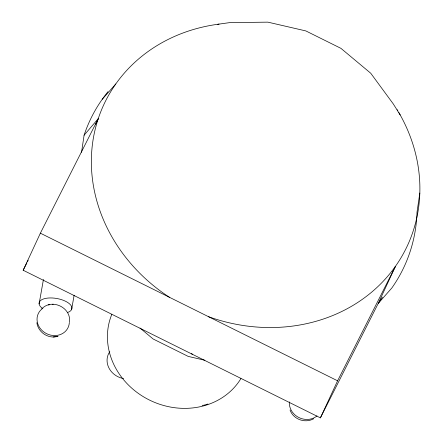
<?xml version="1.0" encoding="UTF-8"?>
<svg xmlns="http://www.w3.org/2000/svg" width="443" height="443" viewBox="0 0 443 443"><rect width="100%" height="100%" fill="white"/><g stroke="black" fill="none" stroke-linecap="round" stroke-linejoin="round"><path stroke-width="0.66" d="M69.429 322.271C71.755 307.785 51.837 298.034 41.814 308.821M419.826 193.021L417.018 212.18A173.285 154.258 24.9 0 1 391.789 288.055L378.256 303.372L320.394 417.871L23.174 270.247L40.379 233.184L98.241 118.68L84.087 135.22L81.545 152.32M39.111 303.931L43.431 279.511M71.611 309.474L74.131 295.232M95.66 124.239L98.241 118.68M320.394 417.871L337.599 380.808L395.461 266.304M395.173 266.924L378.256 303.372A167.376 149.003 24.9 0 0 382.409 297.12M23.174 270.247L26.907 262.86M27.527 261.625L28.153 260.395M102.25 99.271L115.789 83.96M313.705 418.735C305.133 423.613 293.338 419.427 290.043 410.041M52.274 304.352L53.215 304.214M53.154 336.973L58.05 336.254C48.597 339.349 38.109 332.433 36.858 322.67M48.32 304.928L49.671 304.729M217.696 24.293L229.635 22.626L267.882 22.15L305.842 30.927L340.927 48.348L370.741 73.239L393.257 103.895L400.195 114.936M204.849 360.253L188.203 356.405L153.117 338.978L140.038 328.064M40.379 233.184L337.599 380.808M316.989 415.905A16.463 14.652 24.9 0 1 298.754 417.483A16.463 14.652 24.9 0 1 289.39 401.928M240.926 378.555A72.264 64.335 24.9 0 1 149.324 399.985A72.264 64.335 24.9 0 1 111.797 314.414M69.307 322.875A16.463 14.652 24.9 0 1 46.382 333.573A16.463 14.652 24.9 0 1 41.991 308.904M42.882 308.743A16.629 7.37 10 0 1 44.344 298.698A16.629 7.37 10 0 1 66.948 302.015A16.629 7.37 10 0 1 67.857 312.409M207.95 403.988A18.672 16.618 24.9 0 1 204.14 405.096M203.481 405.195A18.672 16.618 24.9 0 1 202.141 405.334M123.652 378.588A18.672 16.618 24.9 0 1 109.775 351.703M84.087 135.22A173.285 154.258 24.9 0 1 108.042 91.64M192.644 354.234A167.376 149.003 24.9 0 1 191.348 353.774M398.872 112.605A167.376 149.003 24.9 0 1 383.876 280.552A167.376 149.003 24.9 0 1 208.553 316.712M169.42 297.281A167.376 149.003 24.9 0 1 93.556 137.025A167.376 149.003 24.9 0 1 219.036 24.116M397.149 109.698A167.376 149.003 24.9 0 1 397.847 110.855"/></g></svg>
